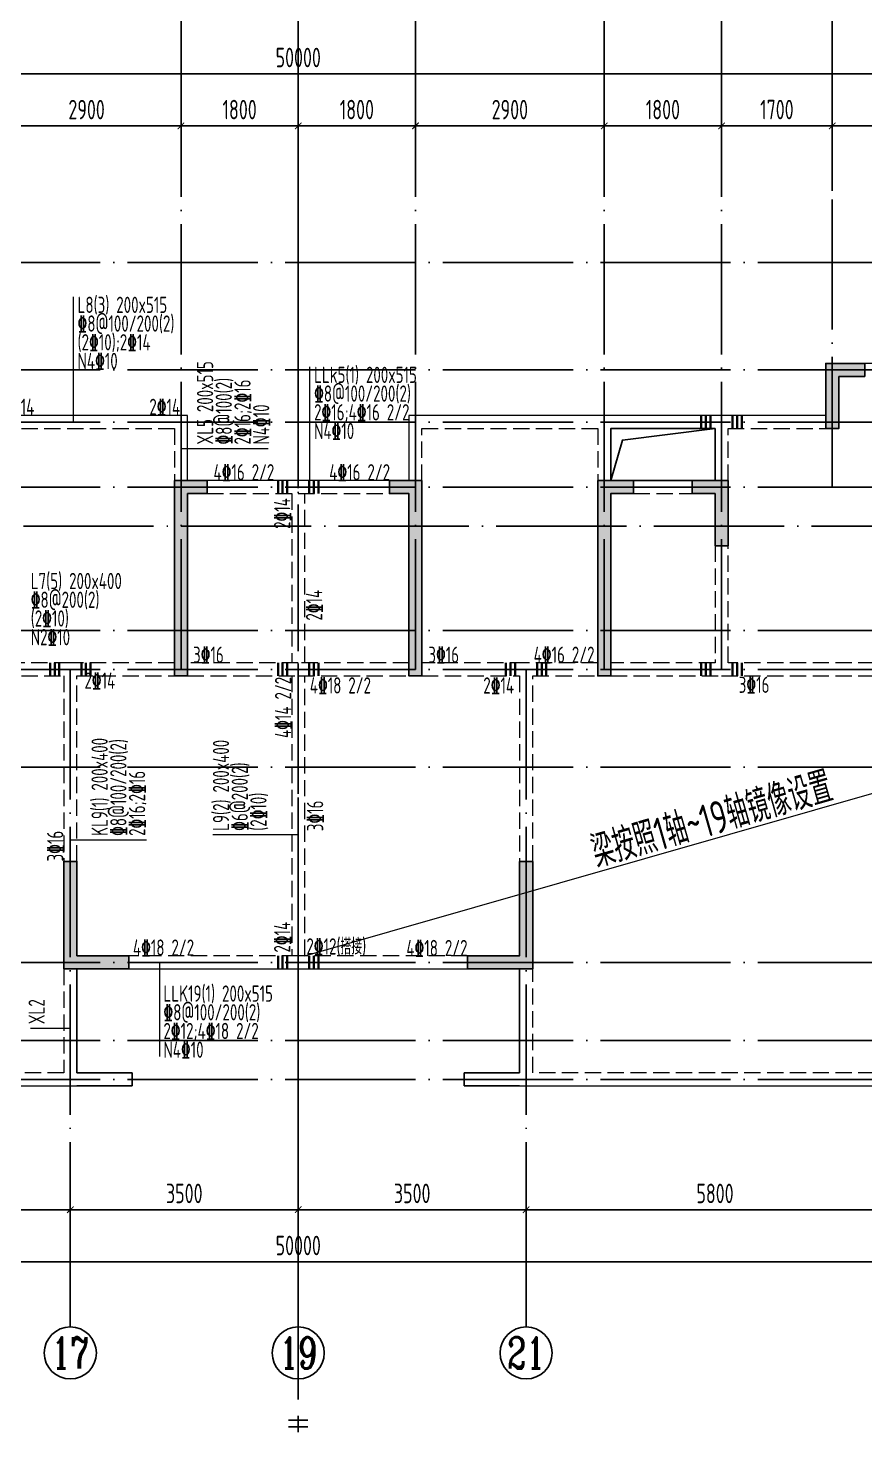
# Model space of a CAD drawing. Extents: x -1307975 to -76406, y -96289 to 379359.
# Drawn here: x -720997 to -708151, y 136313 to 157997 of the extents above; entities that cross this region are included whole.
import ezdxf
from ezdxf.enums import TextEntityAlignment as Align

# ---------------------------------------------------------------- set-up
doc = ezdxf.new("R2010")
doc.units = 0
doc.header["$LTSCALE"] = 1000
for name, pattern in [('CENTER', [2, 1.25, -0.25, 0.25, -0.25]), ('DASH', [0.35, 0.25, -0.1]), ('DOTE', [2.42, 2, -0.2, 0.02, -0.2])]:
    doc.linetypes.add(name, pattern=pattern)
doc.layers.get('0').update_dxf_attribs({"linetype": 'CONTINUOUS'})
doc.layers.get('DEFPOINTS').update_dxf_attribs({"linetype": 'CONTINUOUS'})
for name, color, linetype in [('A-AXIS', 1, 'CONTINUOUS'), ('A-DOTE', 10, 'DOTE'), ('AXIS_NUM', 7, 'CONTINUOUS'), ('BEAM_CON', 4, 'CONTINUOUS'), ('S-D洞口', 4, 'CONTINUOUS'), ('S-L主梁线', 4, 'DASH'), ('S-L梁编号', 6, 'CONTINUOUS'), ('S-L梁配筋', 7, 'CONTINUOUS'), ('S-Q墙填充', 252, 'CONTINUOUS'), ('S-Q墙实线', 6, 'CONTINUOUS'), ('S-Y一般标注', 3, 'CONTINUOUS'), ('THIN', 7, 'CONTINUOUS')]:
    doc.layers.add(name, color=color, linetype=linetype)
doc.layers.add('梁附加箍筋', color=1, linetype='CONTINUOUS', lineweight=35)
doc.styles.add('TSSD_Axis', font='complex.shx', dxfattribs={"width": 0.7, "bigfont": 'hztxt.shx'})
doc.styles.add('TSSD_DIMENSION', font='Tssdeng.shx', dxfattribs={"width": 0.7, "bigfont": 'tssdchn.shx'})
doc.styles.add('TSSD_REIN', font='tssdeng.shx', dxfattribs={"width": 0.7, "height": 300, "bigfont": 'tssdchn.shx'})
doc.dimstyles.new('TSSD_100_100', dxfattribs={"dimtxt": 300, "dimasz": 100, "dimexe": 100, "dimexo": 250, "dimgap": 100, "dimtad": 1, "dimdec": 0, "dimzin": 0, "dimdsep": 46, "dimtxsty": 'TSSD_DIMENSION', "dimblk": 'ARCHTICK', "dimcen": 0, "dimdle": 100, "dimclrt": 7, "dimadec": 0, "dimazin": 0, "dimtfac": 1, "dimtdec": 0, "dimtix": 1, "dimtmove": 2, "dimatfit": 3, "dimldrblk": 'ARCHTICK', "dimfxl": 1, "dimtolj": 1, "dimtzin": 0, "dimarcsym": 0})

# ---------------------------------------------------------------- blocks, each defined once
blk = doc.blocks.new('_ArchTick')
at = {"color": 0, "linetype": 'ByBlock', "const_width": 0.15}
blk.add_lwpolyline([(-0.5, -0.5), (0.5, 0.5)], dxfattribs=at)
blk = doc.blocks.new('*D273')
at = {"layer": 'DEFPOINTS', "color": 0, "transparency": 16777216}
for p in [(27800, 19250), (24900, 18250), (27800, 18250)]:
    blk.add_point(p, dxfattribs=at)
at = {"layer": 'S-Y一般标注', "color": 0, "lineweight": -2, "transparency": 16777216}
for p, q in [((24900, 18500), (24900, 19350)), ((27800, 18500), (27800, 19350)), ((24800, 19250), (27900, 19250))]:
    blk.add_line(p, q, dxfattribs=at)
at = {"layer": 'S-Y一般标注', "color": 0, "lineweight": -2, "transparency": 16777216, "xscale": 100, "yscale": 100, "zscale": 100, "rotation": 180}
blk.add_blockref('_ArchTick', (24900, 19250), dxfattribs=at)
at = {"layer": 'S-Y一般标注', "color": 0, "lineweight": -2, "transparency": 16777216, "xscale": 100, "yscale": 100, "zscale": 100}
blk.add_blockref('_ArchTick', (27800, 19250), dxfattribs=at)
at = {"layer": 'S-Y一般标注', "color": 7, "transparency": 16777216, "insert": (26350, 19500), "char_height": 300, "attachment_point": 5, "style": 'TSSD_DIMENSION'}
blk.add_mtext('\\A1;2900', dxfattribs=at)
blk = doc.blocks.new('*D274')
at = {"layer": 'DEFPOINTS', "color": 0, "transparency": 16777216}
for p in [(29600, 19250), (27800, 18250), (29600, 18250)]:
    blk.add_point(p, dxfattribs=at)
at = {"layer": 'S-Y一般标注', "color": 0, "lineweight": -2, "transparency": 16777216}
for p, q in [((27800, 18500), (27800, 19350)), ((29600, 18500), (29600, 19350)), ((27700, 19250), (29700, 19250))]:
    blk.add_line(p, q, dxfattribs=at)
at = {"layer": 'S-Y一般标注', "color": 0, "lineweight": -2, "transparency": 16777216, "xscale": 100, "yscale": 100, "zscale": 100, "rotation": 180}
blk.add_blockref('_ArchTick', (27800, 19250), dxfattribs=at)
at = {"layer": 'S-Y一般标注', "color": 0, "lineweight": -2, "transparency": 16777216, "xscale": 100, "yscale": 100, "zscale": 100}
blk.add_blockref('_ArchTick', (29600, 19250), dxfattribs=at)
at = {"layer": 'S-Y一般标注', "color": 7, "transparency": 16777216, "insert": (28700, 19500), "char_height": 300, "attachment_point": 5, "style": 'TSSD_DIMENSION'}
blk.add_mtext('\\A1;1800', dxfattribs=at)
blk = doc.blocks.new('*D275')
at = {"layer": 'DEFPOINTS', "color": 0, "transparency": 16777216}
for p in [(31400, 19250), (29600, 18250), (31400, 18250)]:
    blk.add_point(p, dxfattribs=at)
at = {"layer": 'S-Y一般标注', "color": 0, "lineweight": -2, "transparency": 16777216}
for p, q in [((29600, 18500), (29600, 19350)), ((31400, 18500), (31400, 19350)), ((29500, 19250), (31500, 19250))]:
    blk.add_line(p, q, dxfattribs=at)
at = {"layer": 'S-Y一般标注', "color": 0, "lineweight": -2, "transparency": 16777216, "xscale": 100, "yscale": 100, "zscale": 100, "rotation": 180}
blk.add_blockref('_ArchTick', (29600, 19250), dxfattribs=at)
at = {"layer": 'S-Y一般标注', "color": 0, "lineweight": -2, "transparency": 16777216, "xscale": 100, "yscale": 100, "zscale": 100}
blk.add_blockref('_ArchTick', (31400, 19250), dxfattribs=at)
at = {"layer": 'S-Y一般标注', "color": 7, "transparency": 16777216, "insert": (30500, 19500), "char_height": 300, "attachment_point": 5, "style": 'TSSD_DIMENSION'}
blk.add_mtext('\\A1;1800', dxfattribs=at)
blk = doc.blocks.new('*D276')
at = {"layer": 'DEFPOINTS', "color": 0, "transparency": 16777216}
for p in [(34300, 19250), (31400, 18250), (34300, 18250)]:
    blk.add_point(p, dxfattribs=at)
at = {"layer": 'S-Y一般标注', "color": 0, "lineweight": -2, "transparency": 16777216}
for p, q in [((31400, 18500), (31400, 19350)), ((34300, 18500), (34300, 19350)), ((31300, 19250), (34400, 19250))]:
    blk.add_line(p, q, dxfattribs=at)
at = {"layer": 'S-Y一般标注', "color": 0, "lineweight": -2, "transparency": 16777216, "xscale": 100, "yscale": 100, "zscale": 100, "rotation": 180}
blk.add_blockref('_ArchTick', (31400, 19250), dxfattribs=at)
at = {"layer": 'S-Y一般标注', "color": 0, "lineweight": -2, "transparency": 16777216, "xscale": 100, "yscale": 100, "zscale": 100}
blk.add_blockref('_ArchTick', (34300, 19250), dxfattribs=at)
at = {"layer": 'S-Y一般标注', "color": 7, "transparency": 16777216, "insert": (32850, 19500), "char_height": 300, "attachment_point": 5, "style": 'TSSD_DIMENSION'}
blk.add_mtext('\\A1;2900', dxfattribs=at)
blk = doc.blocks.new('*D277')
at = {"layer": 'DEFPOINTS', "color": 0, "transparency": 16777216}
for p in [(36100, 19250), (34300, 18250), (36100, 18250)]:
    blk.add_point(p, dxfattribs=at)
at = {"layer": 'S-Y一般标注', "color": 0, "lineweight": -2, "transparency": 16777216}
for p, q in [((34300, 18500), (34300, 19350)), ((36100, 18500), (36100, 19350)), ((34200, 19250), (36200, 19250))]:
    blk.add_line(p, q, dxfattribs=at)
at = {"layer": 'S-Y一般标注', "color": 0, "lineweight": -2, "transparency": 16777216, "xscale": 100, "yscale": 100, "zscale": 100, "rotation": 180}
blk.add_blockref('_ArchTick', (34300, 19250), dxfattribs=at)
at = {"layer": 'S-Y一般标注', "color": 0, "lineweight": -2, "transparency": 16777216, "xscale": 100, "yscale": 100, "zscale": 100}
blk.add_blockref('_ArchTick', (36100, 19250), dxfattribs=at)
at = {"layer": 'S-Y一般标注', "color": 7, "transparency": 16777216, "insert": (35200, 19500), "char_height": 300, "attachment_point": 5, "style": 'TSSD_DIMENSION'}
blk.add_mtext('\\A1;1800', dxfattribs=at)
blk = doc.blocks.new('*D278')
at = {"layer": 'DEFPOINTS', "color": 0, "transparency": 16777216}
for p in [(37800, 19250), (36100, 18250), (37800, 18250)]:
    blk.add_point(p, dxfattribs=at)
at = {"layer": 'S-Y一般标注', "color": 0, "lineweight": -2, "transparency": 16777216}
for p, q in [((36100, 18500), (36100, 19350)), ((37800, 18500), (37800, 19350)), ((36000, 19250), (37900, 19250))]:
    blk.add_line(p, q, dxfattribs=at)
at = {"layer": 'S-Y一般标注', "color": 0, "lineweight": -2, "transparency": 16777216, "xscale": 100, "yscale": 100, "zscale": 100, "rotation": 180}
blk.add_blockref('_ArchTick', (36100, 19250), dxfattribs=at)
at = {"layer": 'S-Y一般标注', "color": 0, "lineweight": -2, "transparency": 16777216, "xscale": 100, "yscale": 100, "zscale": 100}
blk.add_blockref('_ArchTick', (37800, 19250), dxfattribs=at)
at = {"layer": 'S-Y一般标注', "color": 7, "transparency": 16777216, "insert": (36950, 19500), "char_height": 300, "attachment_point": 5, "style": 'TSSD_DIMENSION'}
blk.add_mtext('\\A1;1700', dxfattribs=at)
blk = doc.blocks.new('*D286')
at = {"layer": 'DEFPOINTS', "color": 0, "transparency": 16777216}
for p in [(54600, 20050), (4600, 18250), (54600, 18250)]:
    blk.add_point(p, dxfattribs=at)
at = {"layer": 'S-Y一般标注', "color": 0, "lineweight": -2, "transparency": 16777216}
for p, q in [((4500, 20050), (54700, 20050)), ((4600, 18500), (4600, 20150)), ((54600, 18500), (54600, 20150))]:
    blk.add_line(p, q, dxfattribs=at)
at = {"layer": 'S-Y一般标注', "color": 0, "lineweight": -2, "transparency": 16777216, "xscale": 100, "yscale": 100, "zscale": 100, "rotation": 180}
blk.add_blockref('_ArchTick', (4600, 20050), dxfattribs=at)
at = {"layer": 'S-Y一般标注', "color": 0, "lineweight": -2, "transparency": 16777216, "xscale": 100, "yscale": 100, "zscale": 100}
blk.add_blockref('_ArchTick', (54600, 20050), dxfattribs=at)
at = {"layer": 'S-Y一般标注', "color": 7, "transparency": 16777216, "insert": (29600, 20300), "char_height": 300, "attachment_point": 5, "style": 'TSSD_DIMENSION'}
blk.add_mtext('\\A1;50000', dxfattribs=at)
blk = doc.blocks.new('*D299')
at = {"layer": 'DEFPOINTS', "color": 0, "transparency": 16777216}
for p in [(39900, 19250), (37800, 18250), (39900, 18250)]:
    blk.add_point(p, dxfattribs=at)
at = {"layer": 'S-Y一般标注', "color": 0, "lineweight": -2, "transparency": 16777216}
for p, q in [((37800, 18500), (37800, 19350)), ((39900, 18500), (39900, 19350)), ((37700, 19250), (40000, 19250))]:
    blk.add_line(p, q, dxfattribs=at)
at = {"layer": 'S-Y一般标注', "color": 0, "lineweight": -2, "transparency": 16777216, "xscale": 100, "yscale": 100, "zscale": 100, "rotation": 180}
blk.add_blockref('_ArchTick', (37800, 19250), dxfattribs=at)
at = {"layer": 'S-Y一般标注', "color": 0, "lineweight": -2, "transparency": 16777216, "xscale": 100, "yscale": 100, "zscale": 100}
blk.add_blockref('_ArchTick', (39900, 19250), dxfattribs=at)
at = {"layer": 'S-Y一般标注', "color": 7, "transparency": 16777216, "insert": (38850, 19500), "char_height": 300, "attachment_point": 5, "style": 'TSSD_DIMENSION'}
blk.add_mtext('\\A1;2100', dxfattribs=at)
blk = doc.blocks.new('*D303')
at = {"layer": 'DEFPOINTS', "color": 0, "transparency": 16777216}
for p in [(20300, 3600), (26100, 3600), (26100, 2600)]:
    blk.add_point(p, dxfattribs=at)
at = {"layer": 'S-Y一般标注', "color": 0, "lineweight": -2, "transparency": 16777216}
for p, q in [((20300, 3350), (20300, 2500)), ((26100, 3350), (26100, 2500)), ((20200, 2600), (26200, 2600))]:
    blk.add_line(p, q, dxfattribs=at)
at = {"layer": 'S-Y一般标注', "color": 0, "lineweight": -2, "transparency": 16777216, "xscale": 100, "yscale": 100, "zscale": 100, "rotation": 180}
blk.add_blockref('_ArchTick', (20300, 2600), dxfattribs=at)
at = {"layer": 'S-Y一般标注', "color": 0, "lineweight": -2, "transparency": 16777216, "xscale": 100, "yscale": 100, "zscale": 100}
blk.add_blockref('_ArchTick', (26100, 2600), dxfattribs=at)
at = {"layer": 'S-Y一般标注', "color": 7, "transparency": 16777216, "insert": (23200, 2850), "char_height": 300, "attachment_point": 5, "style": 'TSSD_DIMENSION'}
blk.add_mtext('\\A1;5800', dxfattribs=at)
blk = doc.blocks.new('ts_axno')
at = {"color": 0, "linetype": 'ByBlock', "lineweight": -2}
blk.add_circle((0, 0), 0.5, dxfattribs=at)
at = {"color": 0, "linetype": 'ByBlock', "lineweight": -2, "style": 'TSSD_Axis', "width": 0.7}
blk.add_attdef('A', text='', height=0.6, dxfattribs=at).set_placement((0, 0), align=Align.MIDDLE_CENTER)
blk = doc.blocks.new('*D304')
at = {"layer": 'DEFPOINTS', "color": 0, "transparency": 16777216}
for p in [(26100, 3600), (29600, 3600), (29600, 2600)]:
    blk.add_point(p, dxfattribs=at)
at = {"layer": 'S-Y一般标注', "color": 0, "lineweight": -2, "transparency": 16777216}
for p, q in [((26100, 3350), (26100, 2500)), ((29600, 3350), (29600, 2500)), ((26000, 2600), (29700, 2600))]:
    blk.add_line(p, q, dxfattribs=at)
at = {"layer": 'S-Y一般标注', "color": 0, "lineweight": -2, "transparency": 16777216, "xscale": 100, "yscale": 100, "zscale": 100, "rotation": 180}
blk.add_blockref('_ArchTick', (26100, 2600), dxfattribs=at)
at = {"layer": 'S-Y一般标注', "color": 0, "lineweight": -2, "transparency": 16777216, "xscale": 100, "yscale": 100, "zscale": 100}
blk.add_blockref('_ArchTick', (29600, 2600), dxfattribs=at)
at = {"layer": 'S-Y一般标注', "color": 7, "transparency": 16777216, "insert": (27850, 2850), "char_height": 300, "attachment_point": 5, "style": 'TSSD_DIMENSION'}
blk.add_mtext('\\A1;3500', dxfattribs=at)
blk = doc.blocks.new('*D305')
at = {"layer": 'DEFPOINTS', "color": 0, "transparency": 16777216}
for p in [(33100, 3600), (38900, 3600), (38900, 2600)]:
    blk.add_point(p, dxfattribs=at)
at = {"layer": 'S-Y一般标注', "color": 0, "lineweight": -2, "transparency": 16777216}
for p, q in [((33100, 3350), (33100, 2500)), ((38900, 3350), (38900, 2500)), ((33000, 2600), (39000, 2600))]:
    blk.add_line(p, q, dxfattribs=at)
at = {"layer": 'S-Y一般标注', "color": 0, "lineweight": -2, "transparency": 16777216, "xscale": 100, "yscale": 100, "zscale": 100, "rotation": 180}
blk.add_blockref('_ArchTick', (33100, 2600), dxfattribs=at)
at = {"layer": 'S-Y一般标注', "color": 0, "lineweight": -2, "transparency": 16777216, "xscale": 100, "yscale": 100, "zscale": 100}
blk.add_blockref('_ArchTick', (38900, 2600), dxfattribs=at)
at = {"layer": 'S-Y一般标注', "color": 7, "transparency": 16777216, "insert": (36000, 2850), "char_height": 300, "attachment_point": 5, "style": 'TSSD_DIMENSION'}
blk.add_mtext('\\A1;5800', dxfattribs=at)
blk = doc.blocks.new('*D309')
at = {"layer": 'DEFPOINTS', "color": 0, "transparency": 16777216}
for p in [(4600, 3600), (54600, 3600), (54600, 1800)]:
    blk.add_point(p, dxfattribs=at)
at = {"layer": 'S-Y一般标注', "color": 0, "lineweight": -2, "transparency": 16777216}
for p, q in [((4600, 3350), (4600, 1700)), ((54600, 3350), (54600, 1700)), ((4500, 1800), (54700, 1800))]:
    blk.add_line(p, q, dxfattribs=at)
at = {"layer": 'S-Y一般标注', "color": 0, "lineweight": -2, "transparency": 16777216, "xscale": 100, "yscale": 100, "zscale": 100, "rotation": 180}
blk.add_blockref('_ArchTick', (4600, 1800), dxfattribs=at)
at = {"layer": 'S-Y一般标注', "color": 0, "lineweight": -2, "transparency": 16777216, "xscale": 100, "yscale": 100, "zscale": 100}
blk.add_blockref('_ArchTick', (54600, 1800), dxfattribs=at)
at = {"layer": 'S-Y一般标注', "color": 7, "transparency": 16777216, "insert": (29600, 2050), "char_height": 300, "attachment_point": 5, "style": 'TSSD_DIMENSION'}
blk.add_mtext('\\A1;50000', dxfattribs=at)
blk = doc.blocks.new('*D312')
at = {"layer": 'DEFPOINTS', "color": 0, "transparency": 16777216}
for p in [(29600, 3600), (33100, 3600), (33100, 2600)]:
    blk.add_point(p, dxfattribs=at)
at = {"layer": 'S-Y一般标注', "color": 0, "lineweight": -2, "transparency": 16777216}
for p, q in [((29600, 3350), (29600, 2500)), ((33100, 3350), (33100, 2500)), ((29500, 2600), (33200, 2600))]:
    blk.add_line(p, q, dxfattribs=at)
at = {"layer": 'S-Y一般标注', "color": 0, "lineweight": -2, "transparency": 16777216, "xscale": 100, "yscale": 100, "zscale": 100, "rotation": 180}
blk.add_blockref('_ArchTick', (29600, 2600), dxfattribs=at)
at = {"layer": 'S-Y一般标注', "color": 0, "lineweight": -2, "transparency": 16777216, "xscale": 100, "yscale": 100, "zscale": 100}
blk.add_blockref('_ArchTick', (33100, 2600), dxfattribs=at)
at = {"layer": 'S-Y一般标注', "color": 7, "transparency": 16777216, "insert": (31350, 2850), "char_height": 300, "attachment_point": 5, "style": 'TSSD_DIMENSION'}
blk.add_mtext('\\A1;3500', dxfattribs=at)
blk = doc.blocks.new('20210807.15312446')
at = {"layer": 'S-Q墙填充'}
h = blk.add_hatch(color=252, dxfattribs=at)
h.dxf.hatch_style = 1
h.paths.add_polyline_path([(94316, 67740), (94716, 67740), (94716, 67940), (94116, 67940), (94116, 66940), (94316, 66940)])
h = blk.add_hatch(color=252, dxfattribs=at)
h.dxf.hatch_style = 1
h.paths.add_polyline_path([(84116, 66140), (84116, 63140), (84316, 63140), (84316, 65940), (84616, 65940), (84616, 66140)])
h = blk.add_hatch(color=252, dxfattribs=at)
h.dxf.hatch_style = 1
h.paths.add_polyline_path([(87916, 66140), (87416, 66140), (87416, 65940), (87716, 65940), (87716, 63140), (87916, 63140)])
h = blk.add_hatch(color=252, dxfattribs=at)
h.dxf.hatch_style = 1
h.paths.add_polyline_path([(90616, 66140), (90616, 63140), (90816, 63140), (90816, 65940), (91166, 65940), (91166, 66140)])
h = blk.add_hatch(color=252, dxfattribs=at)
h.dxf.hatch_style = 1
h.paths.add_polyline_path([(92416, 65940), (92416, 65140), (92616, 65140), (92616, 66140), (92066, 66140), (92066, 65940)])
h = blk.add_hatch(color=252, dxfattribs=at)
h.dxf.hatch_style = 1
h.paths.add_polyline_path([(82416, 58640), (83316, 58640), (83416, 58640), (83416, 58840), (83316, 58840), (82616, 58840), (82616, 60290), (82416, 60290)])
h = blk.add_hatch(color=252, dxfattribs=at)
h.dxf.hatch_style = 1
h.paths.add_polyline_path([(88716, 58840), (88616, 58840), (88616, 58640), (88716, 58640), (89616, 58640), (89616, 60290), (89416, 60290), (89416, 58840)])
at = {"layer": 'BEAM_CON'}
for p, q in [((82616, 57040), (82616, 58640)), ((89416, 58640), (89416, 57040)), ((82616, 57040), (83466, 57040)), ((83466, 57040), (83466, 56840)), ((88566, 57040), (88566, 56840)), ((89416, 57040), (88566, 57040)), ((82616, 56840), (83466, 56840)), ((89416, 56840), (88566, 56840))]:
    blk.add_line(p, q, dxfattribs=at)
at = {"layer": 'S-D洞口', "color": 5}
blk.add_lwpolyline([(90816, 66140), (92416, 66140), (92416, 66940), (90816, 66940), (90816, 66140), (90993, 66762), (92416, 66940)], dxfattribs=at)
at = {"layer": 'S-L主梁线', "linetype": 'ByBlock', "lineweight": 18}
for p, q in [((96216, 67940), (94716, 67940)), ((84316, 67140), (81316, 67140)), ((84316, 66140), (84316, 67140)), ((87716, 67140), (87716, 66140)), ((90716, 67140), (87716, 67140)), ((92516, 67140), (90716, 67140)), ((94116, 67140), (92516, 67140)), ((90816, 66940), (92416, 66940)), ((90816, 66140), (90816, 66940)), ((92416, 66940), (92416, 66140)), ((86016, 66140), (84616, 66140)), ((87416, 66140), (86016, 66140)), ((92066, 66140), (91166, 66140)), ((83416, 58640), (86016, 58640)), ((86016, 58640), (88616, 58640)), ((76616, 56840), (82616, 56840)), ((89416, 56840), (95416, 56840))]:
    blk.add_line(p, q, dxfattribs=at)
at = {"layer": 'S-L主梁线', "linetype": 'DASH', "lineweight": 18}
for p, q in [((81416, 66940), (84116, 66940)), ((84116, 66940), (84116, 66140)), ((87916, 66940), (90616, 66940)), ((87916, 66140), (87916, 66940)), ((90616, 66940), (90616, 66140)), ((92616, 66940), (94116, 66940)), ((92616, 66140), (92616, 66940)), ((84616, 65940), (86016, 65940)), ((85916, 65940), (85916, 63340)), ((86016, 65940), (87416, 65940)), ((86116, 63340), (86116, 65940)), ((91166, 65940), (92066, 65940)), ((92416, 65140), (92416, 63340)), ((92616, 63340), (92616, 65140)), ((82516, 63340), (81416, 63340)), ((84116, 63340), (82516, 63340)), ((86016, 63340), (84316, 63340)), ((87716, 63340), (86016, 63340)), ((89516, 63340), (87916, 63340)), ((90616, 63340), (89516, 63340)), ((92416, 63340), (90816, 63340)), ((95216, 63340), (92616, 63340)), ((81416, 63140), (82416, 63140)), ((82416, 63140), (82416, 60290)), ((82616, 63140), (84116, 63140)), ((82616, 60290), (82616, 63140)), ((84316, 63140), (86016, 63140)), ((85916, 63140), (85916, 58840)), ((86016, 63140), (87716, 63140)), ((86116, 58840), (86116, 63140)), ((87916, 63140), (89416, 63140)), ((89416, 63140), (89416, 60290)), ((89616, 63140), (90616, 63140)), ((89616, 60290), (89616, 63140)), ((90816, 63140), (92516, 63140)), ((92516, 63140), (95216, 63140)), ((86016, 58840), (83416, 58840)), ((88616, 58840), (86016, 58840)), ((82416, 58640), (82416, 57040)), ((89616, 57040), (89616, 58640)), ((82416, 57040), (76816, 57040)), ((95216, 57040), (89616, 57040))]:
    blk.add_line(p, q, dxfattribs=at)
at = {"layer": 'S-Q墙实线'}
for points in [[(94316, 67740), (94716, 67740), (94716, 67940), (94116, 67940), (94116, 66940), (94316, 66940)], [(84116, 66140), (84116, 63140), (84316, 63140), (84316, 65940), (84616, 65940), (84616, 66140)], [(87916, 66140), (87416, 66140), (87416, 65940), (87716, 65940), (87716, 63140), (87916, 63140)], [(90616, 66140), (90616, 63140), (90816, 63140), (90816, 65940), (91166, 65940), (91166, 66140)], [(92416, 65940), (92416, 65140), (92616, 65140), (92616, 66140), (92066, 66140), (92066, 65940)], [(82416, 58640), (83316, 58640), (83416, 58640), (83416, 58840), (83316, 58840), (82616, 58840), (82616, 60290), (82416, 60290)], [(88716, 58840), (88616, 58840), (88616, 58640), (88716, 58640), (89616, 58640), (89616, 60290), (89416, 60290), (89416, 58840)]]:
    blk.add_lwpolyline(points, close=True, dxfattribs=at)
blk = doc.blocks.new('20210726.16395156')
at = {"layer": 'A-AXIS'}
for p, q in [((27800, 18249.9), (27800, 21049.9)), ((29600, 18249.9), (29600, 21049.9)), ((31400, 18249.9), (31400, 21049.9)), ((34300, 18249.9), (34300, 21049.9)), ((36100, 18249.9), (36100, 21049.9)), ((37800, 18249.9), (37800, 21049.9)), ((26100, 3600), (26100, 800)), ((29600, 3600), (29600, 800)), ((33100, 3600), (33100, 800))]:
    blk.add_line(p, q, dxfattribs=at)
at = {"layer": 'A-DOTE'}
for p, q in [((27800, 10900), (27800, 18249.9)), ((29600, 18249.9), (29600, 3600)), ((31400, 10900), (31400, 18249.9)), ((34300, 10900), (34300, 18249.9)), ((36100, 10900), (36100, 18249.9)), ((37800, 13700), (37800, 18249.9)), ((55600, 17150), (3600, 17150)), ((55600, 15500), (3600, 15500)), ((55600, 14700), (3600, 14700)), ((55600, 13700), (3600, 13700)), ((3600, 13100.3), (55600, 13100.3)), ((55600, 11500), (3600, 11500)), ((55600, 10900), (3600, 10900)), ((26100, 10900), (26100, 3600)), ((33100, 10900), (33100, 3600)), ((55600, 9400), (3600, 9400)), ((55600, 6400), (3600, 6400)), ((55600, 5200), (3600, 5200)), ((55600, 4600), (3600, 4600))]:
    blk.add_line(p, q, dxfattribs=at)
at = {"layer": 'A-AXIS'}
ref = blk.add_blockref('ts_axno', (26100, 400), dxfattribs=dict(at, xscale=-800, yscale=800, zscale=800, rotation=180))
ref.add_attrib('10', '17', dxfattribs={"layer": 'AXIS_NUM', "height": 480, "style": 'TSSD_Axis', "width": 0.7}).set_placement((26100, 400), align=Align.MIDDLE_CENTER)
ref = blk.add_blockref('ts_axno', (29600, 400), dxfattribs=dict(at, xscale=-800, yscale=800, zscale=800, rotation=180))
ref.add_attrib('13', '19', dxfattribs={"layer": 'AXIS_NUM', "height": 480, "style": 'TSSD_Axis', "width": 0.7}).set_placement((29600, 400), align=Align.MIDDLE_CENTER)
ref = blk.add_blockref('ts_axno', (33100, 400), dxfattribs=dict(at, xscale=-800, yscale=800, zscale=800, rotation=180))
ref.add_attrib('13', '21', dxfattribs={"layer": 'AXIS_NUM', "height": 480, "style": 'TSSD_Axis', "width": 0.7}).set_placement((33100, 400), align=Align.MIDDLE_CENTER)
at = {"layer": 'S-Y一般标注'}
for base, p1, p2, picture, middle in [((54600, 20049.9), (4600, 18249.9), (54600, 18249.9), '*D286', (29600, 20299.9)), ((27800, 19249.9), (24900, 18249.9), (27800, 18249.9), '*D273', (26350, 19499.9)), ((29600, 19249.9), (27800, 18249.9), (29600, 18249.9), '*D274', (28700, 19499.9)), ((31400, 19249.9), (29600, 18249.9), (31400, 18249.9), '*D275', (30500, 19499.9)), ((34300, 19249.9), (31400, 18249.9), (34300, 18249.9), '*D276', (32850, 19499.9)), ((36100, 19249.9), (34300, 18249.9), (36100, 18249.9), '*D277', (35200, 19499.9)), ((37800, 19249.9), (36100, 18249.9), (37800, 18249.9), '*D278', (36950, 19499.9)), ((39900, 19249.9), (37800, 18249.9), (39900, 18249.9), '*D299', (38850, 19499.9)), ((54600, 1800), (4600, 3600), (54600, 3600), '*D309', (29600, 2050)), ((26100, 2600), (20300, 3600), (26100, 3600), '*D303', (23200, 2850)), ((29600, 2600), (26100, 3600), (29600, 3600), '*D304', (27850, 2850)), ((33100, 2600), (29600, 3600), (33100, 3600), '*D312', (31350, 2850)), ((38900, 2600.1), (33100, 3600), (38900, 3600.1), '*D305', (36000, 2850.1))]:
    dim = blk.add_linear_dim(base=base, p1=p1, p2=p2, dimstyle='TSSD_100_100', dxfattribs=at)
    dim.commit()
    dim.dimension.update_dxf_attribs({"geometry": picture, "text_midpoint": middle})

msp = doc.modelspace()

# ---------------------------------------------------------------- linework, layer by layer
at = {"layer": 'S-L梁编号', "lineweight": 18}
for p, q in [((-720302.3, 151946.74), (-720302.3, 153872.38)), ((-716670.17, 150946.74), (-716670.17, 152796.75)), ((-718650.86, 151538.19), (-717313.43, 151538.19)), ((-720350.86, 145526.48), (-719181.37, 145526.48)), ((-716850.86, 145604.64), (-718161.75, 145604.64)), ((-718983.29, 143641.13), (-718983.29, 142198.91)), ((-720350.86, 142633.03), (-720964.05, 142633.03))]:
    msp.add_line(p, q, dxfattribs=at)
msp.add_lwpolyline([(-716750.86, 143746.74), (-691950.85, 150846.74)], dxfattribs=at)
at = {"layer": 'THIN', "linetype": 'CENTER'}
msp.add_line((-716850.85, 160179.52), (-716850.85, 136312.59), dxfattribs=at)
at = {"layer": 'THIN'}
for p, q in [((-716700.85, 136612.59), (-717000.85, 136612.59)), ((-716700.85, 136512.59), (-717000.85, 136512.59))]:
    msp.add_line(p, q, dxfattribs=at)
at = {"layer": '梁附加箍筋', "lineweight": 35}
for p, q in [((-710660.85, 151846.74), (-710660.85, 152046.74)), ((-710590.85, 151846.74), (-710590.85, 152046.74)), ((-710520.85, 151846.74), (-710520.85, 152046.74)), ((-710180.85, 151846.74), (-710180.85, 152046.74)), ((-710110.85, 151846.74), (-710110.85, 152046.74)), ((-710040.85, 151846.74), (-710040.85, 152046.74)), ((-717160.85, 150846.74), (-717160.85, 151046.74)), ((-717090.85, 150846.74), (-717090.85, 151046.74)), ((-717020.85, 150846.74), (-717020.85, 151046.74)), ((-716680.85, 150846.74), (-716680.85, 151046.74)), ((-716610.85, 150846.74), (-716610.85, 151046.74)), ((-716540.85, 150846.74), (-716540.85, 151046.74)), ((-720660.86, 148046.74), (-720660.86, 148246.74)), ((-720590.86, 148046.74), (-720590.86, 148246.74)), ((-720520.86, 148046.74), (-720520.86, 148246.74)), ((-720180.86, 148046.74), (-720180.86, 148246.74)), ((-720110.86, 148046.74), (-720110.86, 148246.74)), ((-720040.86, 148046.74), (-720040.86, 148246.74)), ((-717160.86, 148046.74), (-717160.86, 148246.74)), ((-717090.86, 148046.74), (-717090.86, 148246.74)), ((-717020.86, 148046.74), (-717020.86, 148246.74)), ((-716680.86, 148046.74), (-716680.86, 148246.74)), ((-716610.86, 148046.74), (-716610.86, 148246.74)), ((-716540.86, 148046.74), (-716540.86, 148246.74)), ((-713660.84, 148046.74), (-713660.84, 148246.74)), ((-713590.84, 148046.74), (-713590.84, 148246.74)), ((-713520.84, 148046.74), (-713520.84, 148246.74)), ((-713180.84, 148046.74), (-713180.84, 148246.74)), ((-713110.84, 148046.74), (-713110.84, 148246.74)), ((-713040.84, 148046.74), (-713040.84, 148246.74)), ((-710660.85, 148046.74), (-710660.85, 148246.74)), ((-710590.85, 148046.74), (-710590.85, 148246.74)), ((-710520.85, 148046.74), (-710520.85, 148246.74)), ((-710180.85, 148046.74), (-710180.85, 148246.74)), ((-710110.85, 148046.74), (-710110.85, 148246.74)), ((-710040.85, 148046.74), (-710040.85, 148246.74)), ((-717160.86, 143546.74), (-717160.86, 143746.74)), ((-717090.86, 143546.74), (-717090.86, 143746.74)), ((-717020.86, 143546.74), (-717020.86, 143746.74)), ((-716680.86, 143546.74), (-716680.86, 143746.74)), ((-716610.86, 143546.74), (-716610.86, 143746.74)), ((-716540.86, 143546.74), (-716540.86, 143746.74))]:
    msp.add_line(p, q, dxfattribs=at)

# ---------------------------------------------------------------- block references
at = {"layer": 'A-DOTE'}
msp.add_blockref('20210726.16395156', (-746450.85, 137246.69), dxfattribs=at)
at = {"layer": 'S-Q墙填充'}
msp.add_blockref('20210807.15312446', (-802866.49, 84907.2), dxfattribs=at)

# ---------------------------------------------------------------- texts
at = {"layer": 'S-L梁编号', "color": 6, "style": 'TSSD_REIN', "width": 0.7}
for s, p in [('L8(3) 200x515', (-720239.8, 153622.38)), ('LLk5(1) 200x515', (-716607.67, 152546.75)), ('L7(5) 200x400', (-720958.91, 149379.57)), ('LLK19(1) 200x515', (-718920.79, 143042.18))]:
    msp.add_text(s, height=250, dxfattribs=at).set_placement(p)
for s, p in [('XL5 200x515', (-718156.7, 151600.69)), ('KL9(1) 200x400', (-719775.6, 145588.98)), ('L9(2) 200x400', (-717911.75, 145667.14)), ('XL2', (-720742.89, 142695.53))]:
    msp.add_text(s, height=250, rotation=90, dxfattribs=at).set_placement(p)
at = {"layer": 'S-L梁编号', "lineweight": 18, "style": 'TSSD_REIN', "width": 0.7}
msp.add_text('梁按照1轴~19轴镜像设置', height=500, rotation=15.975897, dxfattribs=at).set_placement((-712259.3, 145085.72))
at = {"layer": 'S-L梁配筋', "color": 7, "style": 'TSSD_REIN', "width": 0.7}
for s, p in [('%%1328@100/200(2)', (-720239.8, 153334.88)), ('(2%%13210);2%%13214', (-720239.8, 153047.38)), ('N4%%13210', (-720239.8, 152759.88)), ('%%1328@100/200(2)', (-716607.67, 152259.25)), ('N4%%13210', (-716607.67, 151684.25)), ('%%1328@200(2)', (-720958.91, 149092.07)), ('(2%%13210)', (-720958.91, 148804.57)), ('N2%%13210', (-720958.91, 148517.07)), ('2%%13214', (-714008.84, 147775.01)), ('2%%13212(搭接)', (-716725.05, 143766.94)), ('%%1328@100/200(2)', (-718920.79, 142754.68)), ('N4%%13210', (-718920.79, 142179.68))]:
    msp.add_text(s, height=250, dxfattribs=at).set_placement(p)
for s, p in [('%%1328@100(2)', (-717869.2, 151600.69)), ('2%%13216;2%%13216', (-717581.7, 151600.69)), ('N4%%13210', (-717294.2, 151600.69)), ('2%%13214', (-716972.01, 150305.46)), ('%%1328@100/200(2)', (-719488.1, 145588.98)), ('%%1326@200(2)', (-717624.25, 145667.14)), ('2%%13216;2%%13216', (-719200.6, 145588.98)), ('(2%%13210)', (-717336.75, 145667.14)), ('3%%13216', (-720457.53, 145196.41)), ('2%%13214', (-716972.01, 143796.74))]:
    msp.add_text(s, height=250, rotation=90, dxfattribs=at).set_placement(p)
for s, p in [('2%%13214', (-720903.11, 152055.22)), ('2%%13214', (-718664.06, 152055.22)), ('4%%13216 2/2', (-717217.9, 151050.37)), ('4%%13216 2/2', (-715440.35, 151050.37)), ('3%%13216', (-717994.36, 148246.95)), ('3%%13216', (-714381.06, 148246.95)), ('4%%13216 2/2', (-712300.85, 148246.95))]:
    msp.add_text(s, height=250, dxfattribs=at).set_placement(p, align=Align.RIGHT)
at = {"layer": 'S-L梁配筋', "color": 1, "style": 'TSSD_REIN', "width": 0.7}
for s, p in [('2%%13216;4%%13216 2/2', (-716607.67, 151971.75)), ('2%%13212;4%%13218 2/2', (-718920.79, 142467.18))]:
    msp.add_text(s, height=250, dxfattribs=at).set_placement(p)
at = {"layer": 'S-L梁配筋', "color": 7, "style": 'TSSD_REIN', "width": 0.7}
for s, p in [('2%%13214', (-716481.2, 149132.74)), ('3%%13216', (-716466.6, 145896.74))]:
    msp.add_text(s, height=250, rotation=90, dxfattribs=at).set_placement(p, align=Align.CENTER)
msp.add_text('2%%13214', height=250, dxfattribs=at).set_placement((-719897.59, 147774.42), align=Align.BOTTOM_CENTER)
for s, rotation, p in [('4%%13214 2/2', 90, (-716958.51, 148032.14)), ('4%%13218 2/2', 360, (-718449.69, 143748.43)), ('4%%13218 2/2', 360, (-714250.77, 143741.94))]:
    msp.add_text(s, height=250, rotation=rotation, dxfattribs=at).set_placement(p, align=Align.RIGHT)
for s, p in [('4%%13218 2/2', (-716203.26, 147776.2)), ('3%%13216', (-709850.84, 147786.04))]:
    msp.add_text(s, height=250, dxfattribs=at).set_placement(p, align=Align.CENTER)

doc.saveas('drawing.dxf')
